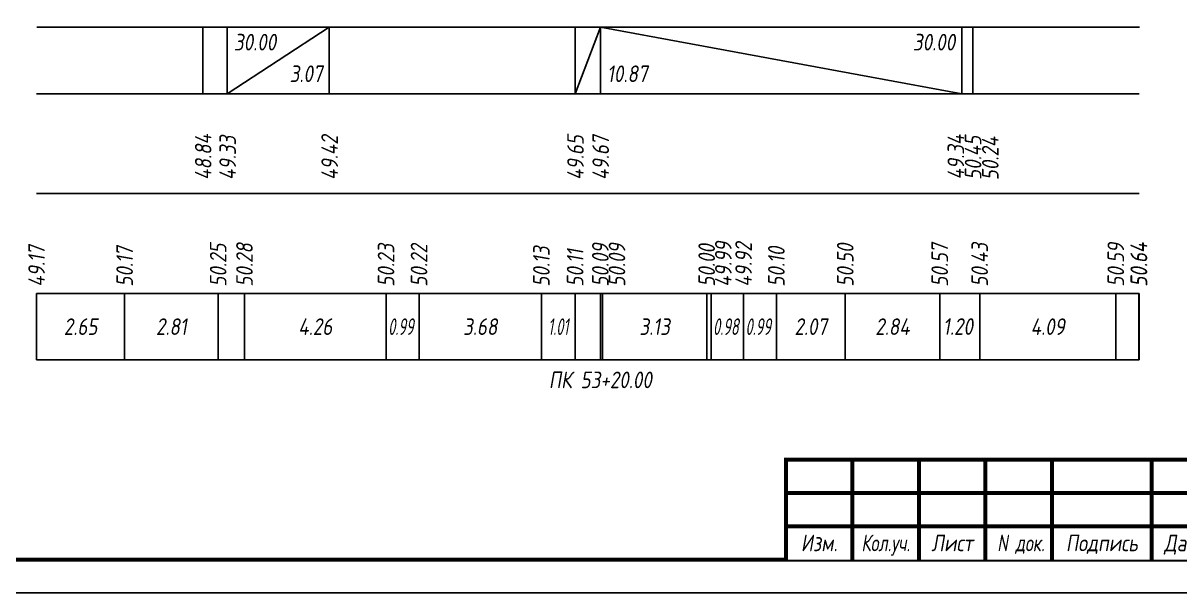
# Model space of a CAD drawing. Extents: x -717 to 1451, y -133302 to 233.
# Drawn here: x 85.3 to 259.2, y -83875.4 to -83789.8 of the extents above; entities that cross this region are included whole.
import ezdxf
from ezdxf.enums import TextEntityAlignment as Align

# ---------------------------------------------------------------- set-up
doc = ezdxf.new("R2010")
doc.units = 0
for name, color, linetype in [('Зарамочное оформление', 7, 'Continuous'), ('Код_510', 7, 'Continuous'), ('Код_516', 1, 'Continuous'), ('Подписи поперечников', 7, 'Continuous'), ('Таблица', 7, 'Continuous')]:
    doc.layers.add(name, color=color, linetype=linetype)
doc.styles.add('М', font='romand.shx', dxfattribs={"width": 0.8, "oblique": 10, "height": 2.5})

# ---------------------------------------------------------------- blocks, each defined once
blk = doc.blocks.new('Штамп')
at = {"linetype": 'Continuous'}
blk.add_wipeout([(199.95, -411.25), (384.95, -411.25), (384.95, -426.25), (199.95, -426.25)], dxfattribs=at).dxf.layer = 'Зарамочное оформление'
at = {"layer": 'Зарамочное оформление', "linetype": 'Continuous', "lineweight": -3, "const_width": 0.6, "flags": 128}
for points in [[(199.95, -426.25), (199.95, -411.25), (384.95, -411.25)], [(209.95, -411.25), (209.95, -426.25)], [(219.95, -411.25), (219.95, -426.25)], [(229.95, -411.25), (229.95, -426.25)], [(239.95, -411.25), (239.95, -426.25)], [(254.95, -411.25), (254.95, -426.25)], [(199.95, -416.25), (264.95, -416.25)], [(199.95, -421.25), (264.95, -421.25)]]:
    blk.add_lwpolyline(points, dxfattribs=at)
at = {"layer": 'Зарамочное оформление', "linetype": 'Continuous', "style": 'М', "oblique": 10}
for s, width, p in [('Изм.', 0.8, (204.95, -423.75)), ('Кол.уч.', 0.7, (214.95, -423.75)), ('Лист', 0.8, (224.95, -423.75)), ('N док.', 0.7, (235.28, -423.75)), ('Подпись', 0.8, (247.45, -423.75)), ('Дата', 0.8, (259.95, -423.75))]:
    blk.add_text(s, height=2.5, dxfattribs=dict(at, width=width)).set_placement(p, align=Align.MIDDLE_CENTER)
blk = doc.blocks.new('шифр')
blk.add_blockref('Штамп', (0, -83504))

msp = doc.modelspace()

# ---------------------------------------------------------------- linework, layer by layer
at = {"flags": 128}
msp.add_lwpolyline([(-30.054, -83875.421), (389.946, -83875.421), (389.946, -83578.421), (-30.054, -83578.421)], close=True, dxfattribs=at)
at = {"const_width": 0.6, "flags": 128}
msp.add_lwpolyline([(-10.054, -83870.421), (384.946, -83870.421), (384.946, -83583.421), (-10.054, -83583.421)], close=True, dxfattribs=at)
at = {"layer": 'Код_510'}
for p, q in [((87.289, -83840.421), (87.289, -83830.421)), ((100.532, -83840.421), (100.532, -83830.421)), ((114.594, -83840.421), (114.594, -83830.421)), ((118.551, -83840.421), (118.551, -83830.421)), ((139.835, -83840.421), (139.835, -83830.421)), ((144.795, -83840.421), (144.795, -83830.421)), ((163.184, -83840.421), (163.184, -83830.421)), ((168.257, -83840.421), (168.257, -83830.421)), ((172.048, -83840.421), (172.048, -83830.421)), ((172.376, -83840.421), (172.376, -83830.421)), ((188.037, -83840.421), (188.037, -83830.421)), ((188.703, -83840.421), (188.703, -83830.421)), ((193.579, -83840.421), (193.579, -83830.421)), ((198.517, -83840.421), (198.517, -83830.421)), ((208.867, -83840.421), (208.867, -83830.421)), ((223.074, -83840.421), (223.074, -83830.421)), ((229.08, -83840.421), (229.08, -83830.421)), ((249.543, -83840.421), (249.543, -83830.421)), ((252.997, -83840.421), (252.997, -83830.421)), ((253.036, -83840.421), (253.036, -83830.421))]:
    msp.add_line(p, q, dxfattribs=at)
at = {"layer": 'Код_516'}
for p, q in [((112.289, -83800.421), (112.289, -83790.421)), ((115.959, -83800.421), (115.959, -83790.421)), ((115.959, -83800.421), (131.298, -83790.421)), ((131.298, -83800.421), (131.298, -83790.421)), ((168.257, -83800.421), (168.257, -83790.421)), ((168.257, -83800.421), (172.048, -83790.421)), ((172.048, -83800.421), (172.048, -83790.421)), ((172.048, -83790.421), (226.4, -83800.421)), ((226.4, -83800.421), (226.4, -83790.421)), ((226.4, -83800.421), (226.4, -83790.421)), ((228.036, -83800.421), (228.036, -83790.421))]:
    msp.add_line(p, q, dxfattribs=at)
at = {"layer": 'Таблица'}
for p, q in [((87.343, -83790.421), (253.09, -83790.421)), ((87.289, -83800.421), (253.036, -83800.421)), ((87.289, -83815.421), (253.036, -83815.421)), ((87.289, -83830.421), (253.036, -83830.421)), ((87.289, -83840.421), (253.036, -83840.421))]:
    msp.add_line(p, q, dxfattribs=at)

# ---------------------------------------------------------------- texts
at = {"layer": 'Код_510', "style": 'М', "oblique": 10, "width": 0.8}
for s, p in [('49.17', (87.289, -83829.421)), ('50.17', (100.532, -83829.421)), ('50.25', (114.594, -83829.421)), ('50.28', (118.551, -83829.421)), ('50.23', (139.835, -83829.421)), ('50.22', (144.795, -83829.421)), ('50.09', (172.048, -83829.421)), ('50.09', (174.548, -83829.421)), ('50.00', (188.037, -83829.421)), ('49.99', (190.537, -83829.421)), ('49.92', (193.579, -83829.421)), ('50.50', (208.867, -83829.421)), ('50.57', (223.074, -83829.421)), ('50.43', (229.08, -83829.421)), ('50.59', (249.543, -83829.421)), ('50.64', (252.997, -83829.421)), ('50.64', (253.036, -83829.421)), ('50.13', (163.184, -83829.421)), ('50.11', (168.257, -83829.421)), ('50.10', (198.517, -83829.421))]:
    msp.add_text(s, height=2.5, rotation=90, dxfattribs=at).set_placement(p, align=Align.MIDDLE_LEFT)
at = {"layer": 'Код_510', "style": 'М', "oblique": 10}
for s, width, p in [('2.65', 0.8, (93.911, -83835.421)), ('2.81', 0.8, (107.563, -83835.421)), ('4.26', 0.8, (129.193, -83835.421)), ('0.99', 0.6, (142.07, -83835.421)), ('3.68', 0.8, (153.99, -83835.421)), ('1.01', 0.6, (165.72, -83835.421)), ('3.13', 0.8, (180.206, -83835.421)), ('0.98', 0.6, (190.924, -83835.421)), ('0.99', 0.6, (195.788, -83835.421)), ('2.07', 0.8, (203.692, -83835.421)), ('2.84', 0.8, (215.971, -83835.421)), ('1.20', 0.8, (225.811, -83835.403)), ('4.09', 0.8, (239.312, -83835.421))]:
    msp.add_text(s, height=2.5, dxfattribs=dict(at, width=width)).set_placement(p, align=Align.MIDDLE_CENTER)
at = {"layer": 'Код_516', "style": 'М', "oblique": 10, "width": 0.8}
msp.add_text('30.00', height=2.5, dxfattribs=at).set_placement((116.959, -83791.421), align=Align.TOP_LEFT)
msp.add_text('30.00', height=2.5, dxfattribs=at).set_placement((225.4, -83791.421), align=Align.TOP_RIGHT)
msp.add_text('3.07', height=2.5, dxfattribs=at).set_placement((130.298, -83799.421), align=Align.BOTTOM_RIGHT)
msp.add_text('10.87', height=2.5, dxfattribs=at).set_placement((173.048, -83799.421), align=Align.BOTTOM_LEFT)
for s, p in [('48.84', (112.343, -83813.371)), ('49.33', (116.013, -83813.371)), ('49.42', (131.353, -83813.371)), ('49.65', (168.311, -83813.371)), ('49.67', (172.103, -83813.371)), ('49.34', (225.494, -83813.302)), ('50.45', (228.09, -83813.371)), ('50.24', (230.679, -83813.425))]:
    msp.add_text(s, height=2.5, rotation=90, dxfattribs=at).set_placement(p, align=Align.MIDDLE_LEFT)
at = {"layer": 'Подписи поперечников', "style": 'М', "oblique": 10, "width": 0.8}
msp.add_text('ПК 53+20.00', height=2.5, dxfattribs=at).set_placement((172.048, -83845.421), align=Align.BOTTOM_CENTER)

# ---------------------------------------------------------------- next in the draw order: block references
msp.add_blockref('шифр', (0, 59.829))

doc.saveas('drawing.dxf')
